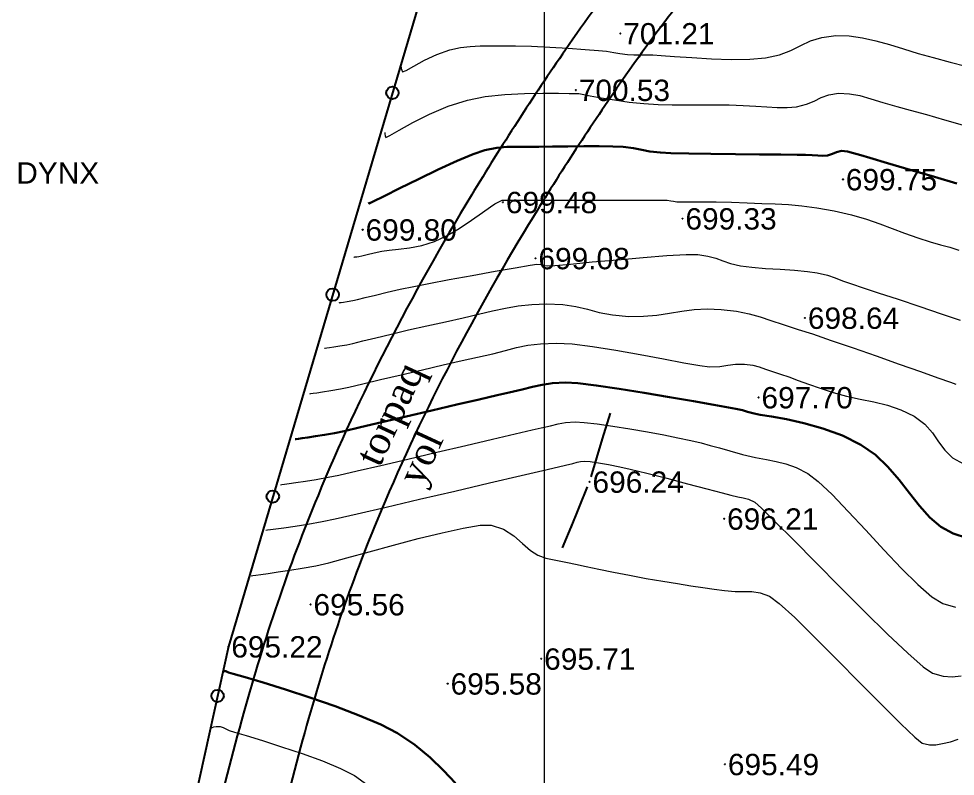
# Model space of a CAD drawing. Header units: feet. Extents: x 3381 to 1374491, y 675186 to 8751562.
# Drawn here: x 686538.7 to 686582.54, y 4376204.4 to 4376239.87 of the extents above; entities that cross this region are included whole.
import ezdxf

# ---------------------------------------------------------------- set-up
doc = ezdxf.new("R2010")
doc.units = ezdxf.units.FT
doc.header["$MEASUREMENT"] = 0
doc.header["$PDMODE"] = 34
doc.header["$PDSIZE"] = 0.01
doc.linetypes.add('ACAD_ISO03W100', pattern=[30, 12, -18])
doc.layers.get('0').update_dxf_attribs({"linetype": 'CONTINUOUS'})
for name, color, linetype in [('0_Point_Height', 2, 'CONTINUOUS'), ('0_Point_Point', 7, 'CONTINUOUS'), ('Lep-Stolb', 7, 'CONTINUOUS'), ('Yazilar', 7, 'CONTINUOUS')]:
    doc.layers.add(name, color=color, linetype=linetype)
for name, color, linetype, lineweight in [('ANA HORIZONTAL', 24, 'CONTINUOUS', 30), ('HORIZANTAL', 24, 'CONTINUOUS', 13), ('km setka', 170, 'CONTINUOUS', 15), ('kontur', 5, 'CONTINUOUS', 0)]:
    doc.layers.add(name, color=color, linetype=linetype, lineweight=lineweight)
doc.styles.get("Standard").update_dxf_attribs({"font": 'arial.ttf', "height": 2.5})

msp = doc.modelspace()

# ---------------------------------------------------------------- linework, layer by layer
at = {"linetype": 'Continuous'}
for p, q in [((686557.755, 4376241.664, 701.692), (686548.519, 4376210.474, 695.222)), ((686548.519, 4376210.474, 695.222), (686544.518, 4376192.243, 691.756))]:
    msp.add_line(p, q, dxfattribs=at)
for centre in [(686556.196, 4376236.4, 700.6), (686553.398, 4376226.953, 698.64), (686550.598, 4376217.497, 696.679), (686548.012, 4376208.164, 694.783)]:
    msp.add_circle(centre, 0.291, dxfattribs=at)
for points, knots in [([(686618.617, 4376329.549), (686614.677, 4376325.786), (686614.149, 4376325.735), (686612.56, 4376325.576), (686611.496, 4376325.459), (686608.545, 4376325.052), (686606.668, 4376324.698), (686603.89, 4376323.82), (686602.938, 4376323.449), (686601.448, 4376322.712), (686600.888, 4376322.395), (686599.727, 4376321.64), (686599.14, 4376321.193), (686598.024, 4376320.244), (686597.495, 4376319.74), (686596.253, 4376318.469), (686595.563, 4376317.682), (686594.452, 4376316.364), (686594.018, 4376315.834), (686593.161, 4376314.788), (686592.737, 4376314.267), (686591.47, 4376312.712), (686590.638, 4376311.684), (686588.158, 4376308.616), (686586.531, 4376306.593), (686583.622, 4376302.998), (686582.346, 4376301.428), (686580.31, 4376298.949), (686579.568, 4376298.051), (686578.136, 4376296.33), (686577.447, 4376295.507), (686576.218, 4376294.053), (686575.684, 4376293.424), (686574.315, 4376291.823), (686573.442, 4376290.818), (686572.01, 4376288.876), (686571.423, 4376287.966), (686570.658, 4376286.313), (686570.409, 4376285.609), (686570.175, 4376284.487), (686570.121, 4376284.094), (686570.073, 4376283.3), (686570.078, 4376282.904), (686570.198, 4376281.304), (686570.513, 4376280.131), (686571.225, 4376278.287), (686571.562, 4376277.58), (686572.287, 4376276.244), (686572.679, 4376275.612), (686573.966, 4376273.69), (686574.914, 4376272.496), (686576.378, 4376270.562), (686576.929, 4376269.812), (686577.93, 4376268.28), (686578.377, 4376267.503), (686579.047, 4376266.033), (686579.289, 4376265.346), (686579.634, 4376263.91), (686579.739, 4376263.169), (686579.817, 4376261.572), (686579.77, 4376260.718), (686579.506, 4376259.038), (686579.29, 4376258.207), (686578.494, 4376255.973), (686577.763, 4376254.62), (686576.29, 4376252.473), (686575.636, 4376251.645), (686574.245, 4376250.037), (686573.506, 4376249.254), (686572.005, 4376247.702), (686571.243, 4376246.933), (686569.921, 4376245.549), (686569.356, 4376244.941), (686568.261, 4376243.688), (686567.733, 4376243.049), (686566.193, 4376241.102), (686565.228, 4376239.765), (686563.529, 4376237.301), (686562.781, 4376236.18), (686561.312, 4376233.911), (686560.593, 4376232.765), (686558.492, 4376229.291), (686557.166, 4376226.927), (686554.77, 4376222.238), (686553.691, 4376219.917), (686552.027, 4376215.893), (686551.39, 4376214.209), (686550.232, 4376210.803), (686549.71, 4376209.086), (686548.697, 4376205.458), (686548.214, 4376203.545), (686547.431, 4376200.253), (686547.116, 4376198.876), (686546.502, 4376196.111), (686546.207, 4376194.723), (686545.783, 4376192.55), (686545.637, 4376191.775), (686545.398, 4376190.375), (686545.303, 4376189.756), (686545.063, 4376187.792), (686544.987, 4376186.448), (686544.99, 4376183.432), (686545.111, 4376181.76), (686545.551, 4376178.468), (686545.868, 4376176.849), (686546.508, 4376174.133), (686546.801, 4376173.025), (686547.366, 4376171.027), (686547.632, 4376170.134), (686548.125, 4376168.52), (686548.351, 4376167.79), (686548.847, 4376166.316), (686549.116, 4376165.576), (686549.572, 4376164.485), (686549.728, 4376164.132), (686550.231, 4376163.078), (686550.592, 4376162.417), (686551.273, 4376161.147), (686551.593, 4376160.538), (686551.991, 4376159.636), (686552.112, 4376159.332), (686552.299, 4376158.778), (686552.37, 4376158.531), (686552.493, 4376158.007), (686552.545, 4376157.734), (686552.679, 4376156.898), (686552.741, 4376156.307), (686550.557, 4376151.893)], [0, 0, 0, 0, 1.504182, 1.504182, 4.512547, 4.512547, 9.897023, 9.897023, 12.795834, 12.795834, 14.604059, 14.604059, 16.662244, 16.662244, 18.72043, 18.72043, 21.69221, 21.69221, 23.690537, 23.690537, 25.688865, 25.688865, 29.68552, 29.68552, 37.678831, 37.678831, 43.858623, 43.858623, 47.338723, 47.338723, 50.479181, 50.479181, 52.843093, 52.843093, 56.452422, 56.452422, 59.343353, 59.343353, 61.301717, 61.301717, 62.310714, 62.310714, 63.319712, 63.319712, 66.426739, 66.426739, 68.50177, 68.50177, 70.576802, 70.576802, 75.092259, 75.092259, 77.984383, 77.984383, 80.876507, 80.876507, 83.368148, 83.368148, 85.859789, 85.859789, 88.693846, 88.693846, 91.527902, 91.527902, 96.504404, 96.504404, 99.813748, 99.813748, 103.123092, 103.123092, 106.359907, 106.359907, 108.778682, 108.778682, 111.197456, 111.197456, 116.035005, 116.035005, 120.025858, 120.025858, 124.016711, 124.016711, 131.998417, 131.998417, 139.538843, 139.538843, 144.840516, 144.840516, 150.142189, 150.142189, 155.992549, 155.992549, 160.212599, 160.212599, 164.43265, 164.43265, 166.77754, 166.77754, 168.584028, 168.584028, 172.423705, 172.423705, 177.221179, 177.221179, 182.018653, 182.018653, 185.384546, 185.384546, 188.140377, 188.140377, 190.397291, 190.397291, 192.654204, 192.654204, 193.73589, 193.73589, 195.899262, 195.899262, 198.062634, 198.062634, 199.190084, 199.190084, 200.13488, 200.13488, 201.079676, 201.079676, 202.923933, 202.923933, 202.923933, 202.923933]), ([(686622.52, 4376323.079), (686614.958, 4376322.799), (686614.429, 4376322.748), (686612.851, 4376322.59), (686611.814, 4376322.475), (686609.013, 4376322.087), (686607.305, 4376321.756), (686604.888, 4376320.988), (686604.08, 4376320.669), (686602.831, 4376320.047), (686602.362, 4376319.779), (686601.213, 4376319.021), (686600.543, 4376318.475), (686599.232, 4376317.251), (686598.595, 4376316.575), (686597.331, 4376315.14), (686596.705, 4376314.38), (686594.558, 4376311.759), (686593.079, 4376309.934), (686590.152, 4376306.308), (686588.702, 4376304.508), (686584.315, 4376299.085), (686581.339, 4376295.443), (686577.62, 4376291.07), (686577.135, 4376290.508), (686576.194, 4376289.398), (686575.738, 4376288.848), (686574.75, 4376287.56), (686574.253, 4376286.824), (686573.566, 4376285.505), (686573.339, 4376284.919), (686573.151, 4376284.079), (686573.112, 4376283.819), (686573.076, 4376283.29), (686573.078, 4376283.014), (686573.162, 4376281.905), (686573.392, 4376281.002), (686573.944, 4376279.576), (686574.188, 4376279.047), (686574.726, 4376278.027), (686575.02, 4376277.532), (686576.104, 4376275.852), (686576.996, 4376274.706), (686578.514, 4376272.715), (686579.127, 4376271.899), (686580.297, 4376270.163), (686580.852, 4376269.245), (686581.599, 4376267.691), (686581.845, 4376267.096), (686582.255, 4376265.861), (686582.417, 4376265.23), (686582.774, 4376263.316), (686582.843, 4376262.011), (686582.672, 4376259.61), (686582.471, 4376258.515), (686581.869, 4376256.404), (686581.468, 4376255.385), (686580.514, 4376253.446), (686579.963, 4376252.525), (686578.582, 4376250.51), (686577.719, 4376249.445), (686575.934, 4376247.439), (686575.013, 4376246.494), (686573.347, 4376244.787), (686572.598, 4376244.021), (686571.421, 4376242.746), (686570.976, 4376242.242), (686570.104, 4376241.207), (686569.678, 4376240.678), (686568.424, 4376239.062), (686567.619, 4376237.945), (686566.092, 4376235.736), (686565.365, 4376234.649), (686563.944, 4376232.46), (686563.249, 4376231.355), (686561.22, 4376228.012), (686559.94, 4376225.744), (686557.563, 4376221.128), (686556.466, 4376218.781), (686554.812, 4376214.778), (686554.196, 4376213.144), (686553.073, 4376209.836), (686552.565, 4376208.159), (686551.567, 4376204.577), (686551.087, 4376202.667), (686550.316, 4376199.414), (686550.01, 4376198.074), (686549.419, 4376195.401), (686549.135, 4376194.066), (686548.72, 4376191.94), (686548.571, 4376191.145), (686548.338, 4376189.757), (686548.249, 4376189.16), (686548.112, 4376187.966), (686548.062, 4376187.366), (686547.967, 4376185.557), (686547.976, 4376184.342), (686548.166, 4376181.209), (686548.446, 4376179.3), (686549.236, 4376175.493), (686549.743, 4376173.594), (686550.489, 4376171.053), (686550.683, 4376170.412), (686551.076, 4376169.134), (686551.274, 4376168.505), (686551.668, 4376167.343), (686551.863, 4376166.807), (686552.215, 4376165.933), (686552.363, 4376165.588), (686552.645, 4376164.981), (686552.776, 4376164.715), (686553.056, 4376164.171), (686553.203, 4376163.896), (686553.654, 4376163.055), (686553.969, 4376162.476), (686554.494, 4376161.404), (686554.711, 4376160.924), (686555.031, 4376160.081), (686555.148, 4376159.728), (686555.345, 4376159.009), (686555.423, 4376158.652), (686555.618, 4376157.594), (686555.695, 4376156.905), (686555.773, 4376156.163), (686555.781, 4376156.082), (686557.516, 4376151.77)], [0, 0, 0, 0, 1.519576, 1.519576, 4.558728, 4.558728, 9.930594, 9.930594, 12.837598, 12.837598, 14.698947, 14.698947, 17.596272, 17.596272, 20.493598, 20.493598, 23.430765, 23.430765, 30.540606, 30.540606, 37.650448, 37.650448, 51.870131, 51.870131, 53.943342, 53.943342, 56.016553, 56.016553, 58.839775, 58.839775, 61.186701, 61.186701, 62.257023, 62.257023, 63.327345, 63.327345, 66.426341, 66.426341, 68.26825, 68.26825, 70.110159, 70.110159, 74.62153, 74.62153, 77.595, 77.595, 80.568471, 80.568471, 82.304355, 82.304355, 84.04024, 84.04024, 87.512009, 87.512009, 90.504027, 90.504027, 93.496045, 93.496045, 96.488063, 96.488063, 100.372173, 100.372173, 104.256283, 104.256283, 107.517701, 107.517701, 109.618427, 109.618427, 111.719153, 111.719153, 115.920605, 115.920605, 119.858792, 119.858792, 123.796978, 123.796978, 131.673352, 131.673352, 139.553481, 139.553481, 144.894421, 144.894421, 150.235361, 150.235361, 156.190392, 156.190392, 160.321983, 160.321983, 164.453574, 164.453574, 166.899961, 166.899961, 168.797126, 168.797126, 170.694291, 170.694291, 174.488621, 174.488621, 180.488906, 180.488906, 186.48919, 186.48919, 188.508696, 188.508696, 190.528201, 190.528201, 192.322947, 192.322947, 193.52533, 193.52533, 194.478712, 194.478712, 195.432094, 195.432094, 197.338858, 197.338858, 198.784376, 198.784376, 199.759029, 199.759029, 200.733681, 200.733681, 202.682985, 202.682985, 202.923933, 202.923933, 202.923933, 202.923933])]:
    msp.add_open_spline(points, degree=3, knots=knots, dxfattribs=at)
at = {"layer": '0_Point_Point'}
for p in [(686566.866, 4376239.18, 701.214), (686564.784, 4376236.532, 700.534), (686577.285, 4376232.349, 699.754), (686561.372, 4376231.279, 699.481), (686569.776, 4376230.513, 699.328), (686554.804, 4376229.994, 699.802), (686562.896, 4376228.654, 699.076), (686575.509, 4376225.863, 698.637), (686573.337, 4376222.139, 697.697), (686565.427, 4376218.188, 696.239), (686571.725, 4376216.459, 696.212), (686552.366, 4376212.446, 695.562), (686548.519, 4376210.474, 695.222), (686563.163, 4376209.902, 695.714), (686558.783, 4376208.738, 695.582), (686571.764, 4376204.964, 695.487)]:
    msp.add_point(p, dxfattribs=at)
at = {"layer": 'ANA HORIZONTAL', "color": 16, "lineweight": 30}
for points, elevation in [([(686555.099, 4376231.285), (686555.1, 4376231.277), (686555.107, 4376231.241), (686555.113, 4376231.217), (686555.302, 4376231.313), (686555.809, 4376231.569), (686556.543, 4376231.936), (686557.417, 4376232.365), (686558.341, 4376232.807), (686559.225, 4376233.212), (686559.982, 4376233.532), (686560.523, 4376233.717), (686561.09, 4376233.833), (686561.553, 4376233.877), (686561.986, 4376233.878), (686562.461, 4376233.866), (686563.053, 4376233.868), (686563.682, 4376233.884), (686564.402, 4376233.896), (686565.153, 4376233.902), (686565.876, 4376233.901), (686566.51, 4376233.89), (686566.994, 4376233.867), (686567.486, 4376233.81), (686567.867, 4376233.736), (686568.247, 4376233.662), (686568.739, 4376233.601), (686569.235, 4376233.579), (686570.064, 4376233.56), (686571.108, 4376233.543), (686572.253, 4376233.53), (686573.383, 4376233.519), (686574.383, 4376233.511), (686575.137, 4376233.505), (686575.529, 4376233.5), (686575.845, 4376233.486), (686576.112, 4376233.467), (686576.347, 4376233.457), (686576.569, 4376233.472), (686576.804, 4376233.541), (686576.986, 4376233.629), (686577.218, 4376233.679), (686577.493, 4376233.654), (686577.773, 4376233.577), (686578.118, 4376233.475), (686578.543, 4376233.354), (686579.371, 4376233.113), (686580.435, 4376232.8), (686581.571, 4376232.464), (686582.614, 4376232.152)], 700), ([(686551.645, 4376220.183), (686551.695, 4376220.191), (686551.801, 4376220.206), (686551.974, 4376220.23), (686552.234, 4376220.265), (686552.602, 4376220.318), (686553.018, 4376220.384), (686553.48, 4376220.467), (686553.936, 4376220.565), (686554.705, 4376220.742), (686555.704, 4376220.976), (686556.844, 4376221.245), (686558.04, 4376221.527), (686559.207, 4376221.802), (686560.258, 4376222.048), (686561.106, 4376222.244), (686561.667, 4376222.367), (686562.275, 4376222.506), (686562.76, 4376222.633), (686563.203, 4376222.736), (686563.689, 4376222.809), (686564.302, 4376222.84), (686564.871, 4376222.804), (686565.736, 4376222.699), (686566.803, 4376222.544), (686567.98, 4376222.357), (686569.174, 4376222.157), (686570.293, 4376221.964), (686571.243, 4376221.795), (686571.932, 4376221.669), (686572.268, 4376221.605), (686572.576, 4376221.537), (686572.819, 4376221.471), (686573.123, 4376221.386), (686573.417, 4376221.331), (686573.94, 4376221.247), (686574.638, 4376221.121), (686575.46, 4376220.938), (686576.35, 4376220.686), (686577.257, 4376220.352), (686578.127, 4376219.921), (686578.803, 4376219.445), (686579.389, 4376218.885), (686579.911, 4376218.278), (686580.394, 4376217.657), (686580.864, 4376217.06), (686581.347, 4376216.522), (686581.867, 4376216.078), (686582.451, 4376215.764), (686583.117, 4376215.556)], 697.5), ([(686548.262, 4376209.307), (686548.269, 4376209.308), (686548.293, 4376209.312), (686548.344, 4376209.321), (686548.399, 4376209.325), (686548.464, 4376209.298), (686548.529, 4376209.265), (686548.742, 4376209.204), (686549.31, 4376209.037), (686550.152, 4376208.784), (686551.187, 4376208.461), (686552.336, 4376208.086), (686553.516, 4376207.677), (686554.647, 4376207.252), (686555.649, 4376206.827), (686556.441, 4376206.421), (686557.244, 4376205.876), (686557.96, 4376205.277), (686558.594, 4376204.664), (686559.15, 4376204.079)], 695)]:
    msp.add_lwpolyline(points, dxfattribs=dict(at, elevation=elevation))
at = {"layer": 'HORIZANTAL', "color": 16, "linetype": 'Continuous', "lineweight": 20}
for points, elevation in [([(686556.588, 4376237.806), (686556.593, 4376237.773), (686556.596, 4376237.686), (686556.604, 4376237.534), (686556.674, 4376237.391), (686556.845, 4376237.453), (686557.201, 4376237.654), (686557.693, 4376237.927), (686558.271, 4376238.203), (686558.887, 4376238.414), (686559.378, 4376238.518), (686559.838, 4376238.577), (686560.297, 4376238.603), (686560.783, 4376238.607), (686561.326, 4376238.602), (686561.955, 4376238.597), (686562.713, 4376238.582), (686563.566, 4376238.543), (686564.429, 4376238.49), (686565.215, 4376238.433), (686565.837, 4376238.382), (686566.211, 4376238.347), (686566.564, 4376238.296), (686566.843, 4376238.242), (686567.196, 4376238.197), (686567.494, 4376238.18), (686567.76, 4376238.178), (686568.044, 4376238.181), (686568.393, 4376238.179), (686568.774, 4376238.156), (686569.408, 4376238.108), (686570.219, 4376238.051), (686571.127, 4376237.999), (686572.056, 4376237.969), (686572.926, 4376237.975), (686573.661, 4376238.035), (686574.321, 4376238.181), (686574.849, 4376238.386), (686575.31, 4376238.614), (686575.771, 4376238.83), (686576.294, 4376238.997), (686576.946, 4376239.082), (686577.575, 4376239.068), (686578.202, 4376238.982), (686578.832, 4376238.841), (686579.471, 4376238.661), (686580.125, 4376238.458), (686580.8, 4376238.249), (686581.503, 4376238.051), (686582.308, 4376237.842), (686583.045, 4376237.65)], 701), ([(686555.844, 4376234.546), (686555.846, 4376234.53), (686555.849, 4376234.48), (686555.859, 4376234.388), (686555.894, 4376234.304), (686556.068, 4376234.396), (686556.507, 4376234.651), (686557.15, 4376235.009), (686557.937, 4376235.405), (686558.809, 4376235.778), (686559.705, 4376236.065), (686560.535, 4376236.222), (686561.452, 4376236.319), (686562.38, 4376236.369), (686563.242, 4376236.385), (686563.963, 4376236.381), (686564.465, 4376236.369), (686564.674, 4376236.363), (686564.799, 4376236.366), (686564.924, 4376236.363), (686565.084, 4376236.334), (686565.449, 4376236.265), (686565.968, 4376236.171), (686566.593, 4376236.068), (686567.276, 4376235.972), (686567.967, 4376235.899), (686568.638, 4376235.858), (686569.295, 4376235.84), (686569.949, 4376235.838), (686570.605, 4376235.843), (686571.273, 4376235.846), (686571.961, 4376235.84), (686572.619, 4376235.814), (686573.202, 4376235.776), (686573.728, 4376235.738), (686574.211, 4376235.713), (686574.668, 4376235.713), (686575.115, 4376235.753), (686575.578, 4376235.863), (686575.939, 4376236.018), (686576.266, 4376236.18), (686576.624, 4376236.313), (686577.082, 4376236.381), (686577.59, 4376236.361), (686578.078, 4376236.27), (686578.586, 4376236.127), (686579.15, 4376235.951), (686579.81, 4376235.763), (686580.427, 4376235.596), (686581.196, 4376235.382), (686582.036, 4376235.141), (686582.867, 4376234.897)], 700.5), ([(686554.389, 4376228.707), (686554.403, 4376228.709), (686554.444, 4376228.715), (686554.523, 4376228.727), (686554.63, 4376228.744), (686554.763, 4376228.776), (686555.016, 4376228.838), (686555.345, 4376228.915), (686555.704, 4376228.994), (686556.047, 4376229.04), (686556.486, 4376229.079), (686557, 4376229.139), (686557.568, 4376229.249), (686558.17, 4376229.437), (686558.721, 4376229.699), (686559.318, 4376230.051), (686559.901, 4376230.437), (686560.412, 4376230.796), (686560.792, 4376231.071), (686560.983, 4376231.203), (686561.215, 4376231.316), (686561.341, 4376231.369), (686561.433, 4376231.374), (686561.756, 4376231.375), (686562.602, 4376231.376), (686563.8, 4376231.377), (686565.178, 4376231.379), (686566.565, 4376231.379), (686567.789, 4376231.378), (686568.679, 4376231.376), (686569.064, 4376231.372), (686569.224, 4376231.351), (686569.35, 4376231.325), (686569.51, 4376231.304), (686569.722, 4376231.3), (686570.129, 4376231.301), (686570.686, 4376231.302), (686571.348, 4376231.299), (686572.07, 4376231.284), (686572.808, 4376231.255), (686573.494, 4376231.224), (686574.12, 4376231.202), (686574.729, 4376231.171), (686575.364, 4376231.117), (686576.067, 4376231.024), (686576.881, 4376230.874), (686577.693, 4376230.684), (686578.388, 4376230.481), (686579.005, 4376230.267), (686579.584, 4376230.049), (686580.165, 4376229.828), (686580.786, 4376229.609), (686581.373, 4376229.426), (686581.857, 4376229.29), (686582.285, 4376229.171), (686582.708, 4376229.039)], 699.5), ([(686553.703, 4376226.576), (686553.733, 4376226.581), (686553.797, 4376226.59), (686553.908, 4376226.605), (686554.083, 4376226.63), (686554.343, 4376226.675), (686554.563, 4376226.725), (686554.924, 4376226.813), (686555.397, 4376226.928), (686555.952, 4376227.061), (686556.561, 4376227.201), (686557.195, 4376227.337), (686557.903, 4376227.477), (686558.856, 4376227.657), (686559.929, 4376227.854), (686560.999, 4376228.047), (686561.944, 4376228.213), (686562.64, 4376228.329), (686562.964, 4376228.374), (686563.145, 4376228.357), (686563.289, 4376228.32), (686563.471, 4376228.295), (686563.801, 4376228.319), (686564.537, 4376228.386), (686565.554, 4376228.482), (686566.727, 4376228.589), (686567.933, 4376228.694), (686569.045, 4376228.779), (686569.94, 4376228.829), (686570.492, 4376228.829), (686570.961, 4376228.759), (686571.328, 4376228.656), (686571.661, 4376228.535), (686572.028, 4376228.414), (686572.497, 4376228.306), (686573.025, 4376228.237), (686573.663, 4376228.183), (686574.35, 4376228.137), (686575.024, 4376228.091), (686575.624, 4376228.038), (686576.086, 4376227.971), (686576.555, 4376227.857), (686576.914, 4376227.738), (686577.27, 4376227.602), (686577.729, 4376227.439), (686578.183, 4376227.289), (686578.93, 4376227.042), (686579.866, 4376226.733), (686580.887, 4376226.393), (686581.889, 4376226.058), (686582.767, 4376225.762)], 699), ([(686553.017, 4376224.445), (686553.052, 4376224.45), (686553.129, 4376224.461), (686553.256, 4376224.479), (686553.451, 4376224.506), (686553.732, 4376224.548), (686554.055, 4376224.606), (686554.347, 4376224.671), (686554.812, 4376224.783), (686555.419, 4376224.932), (686556.14, 4376225.107), (686556.944, 4376225.297), (686557.802, 4376225.491), (686558.686, 4376225.68), (686559.509, 4376225.86), (686560.228, 4376226.031), (686560.876, 4376226.186), (686561.485, 4376226.32), (686562.089, 4376226.426), (686562.72, 4376226.498), (686563.41, 4376226.529), (686564.167, 4376226.497), (686564.783, 4376226.399), (686565.329, 4376226.264), (686565.876, 4376226.122), (686566.494, 4376226.002), (686567.257, 4376225.933), (686567.951, 4376225.938), (686568.58, 4376225.995), (686569.168, 4376226.08), (686569.738, 4376226.173), (686570.315, 4376226.249), (686570.922, 4376226.286), (686571.584, 4376226.262), (686572.306, 4376226.175), (686572.89, 4376226.06), (686573.404, 4376225.917), (686573.914, 4376225.746), (686574.488, 4376225.547), (686575.192, 4376225.321), (686575.855, 4376225.109), (686576.736, 4376224.812), (686577.759, 4376224.46), (686578.846, 4376224.08), (686579.922, 4376223.701), (686580.91, 4376223.351), (686581.732, 4376223.059), (686582.313, 4376222.853), (686582.574, 4376222.762)], 698.5), ([(686552.331, 4376222.314), (686552.38, 4376222.322), (686552.486, 4376222.337), (686552.662, 4376222.361), (686552.931, 4376222.398), (686553.321, 4376222.457), (686553.768, 4376222.536), (686554.158, 4376222.622), (686554.808, 4376222.773), (686555.645, 4376222.972), (686556.6, 4376223.2), (686557.601, 4376223.438), (686558.578, 4376223.667), (686559.46, 4376223.868), (686560.176, 4376224.023), (686560.9, 4376224.187), (686561.489, 4376224.339), (686562.012, 4376224.472), (686562.535, 4376224.579), (686563.128, 4376224.652), (686563.856, 4376224.685), (686564.605, 4376224.644), (686565.568, 4376224.523), (686566.659, 4376224.348), (686567.792, 4376224.146), (686568.883, 4376223.941), (686569.845, 4376223.759), (686570.594, 4376223.628), (686571.043, 4376223.571), (686571.516, 4376223.586), (686571.899, 4376223.643), (686572.263, 4376223.695), (686572.675, 4376223.695), (686573.063, 4376223.642), (686573.362, 4376223.565), (686573.658, 4376223.464), (686574.037, 4376223.34), (686574.364, 4376223.233), (686574.748, 4376223.097), (686575.186, 4376222.938), (686575.679, 4376222.761), (686576.225, 4376222.571), (686576.822, 4376222.374), (686577.452, 4376222.202), (686578.092, 4376222.065), (686578.734, 4376221.932), (686579.372, 4376221.774), (686580, 4376221.562), (686580.612, 4376221.265), (686581.116, 4376220.891), (686581.475, 4376220.481), (686581.762, 4376220.063), (686582.052, 4376219.665), (686582.418, 4376219.312), (686582.934, 4376219.033)], 698), ([(686550.959, 4376218.052), (686551.019, 4376218.061), (686551.148, 4376218.08), (686551.36, 4376218.109), (686551.676, 4376218.152), (686552.124, 4376218.216), (686552.63, 4376218.296), (686553.193, 4376218.398), (686553.692, 4376218.505), (686554.54, 4376218.697), (686555.647, 4376218.954), (686556.924, 4376219.252), (686558.281, 4376219.571), (686559.63, 4376219.888), (686560.882, 4376220.183), (686561.946, 4376220.432), (686562.735, 4376220.615), (686563.158, 4376220.71), (686563.603, 4376220.814), (686563.951, 4376220.904), (686564.3, 4376220.968), (686564.748, 4376220.996), (686565.166, 4376220.972), (686565.773, 4376220.9), (686566.51, 4376220.794), (686567.316, 4376220.663), (686568.133, 4376220.522), (686568.899, 4376220.38), (686569.555, 4376220.25), (686570.158, 4376220.122), (686570.645, 4376220.007), (686571.075, 4376219.895), (686571.503, 4376219.776), (686571.986, 4376219.639), (686572.58, 4376219.473), (686573.188, 4376219.327), (686573.704, 4376219.231), (686574.166, 4376219.146), (686574.616, 4376219.035), (686575.094, 4376218.858), (686575.641, 4376218.577), (686576.13, 4376218.203), (686576.773, 4376217.588), (686577.527, 4376216.802), (686578.349, 4376215.917), (686579.196, 4376215.005), (686580.024, 4376214.135), (686580.791, 4376213.379), (686581.453, 4376212.809), (686581.968, 4376212.495), (686582.558, 4376212.318)], 697), ([(686550.272, 4376215.921), (686550.344, 4376215.932), (686550.496, 4376215.954), (686550.745, 4376215.988), (686551.117, 4376216.039), (686551.645, 4376216.114), (686552.242, 4376216.209), (686552.905, 4376216.328), (686553.509, 4376216.458), (686554.549, 4376216.693), (686555.908, 4376217.006), (686557.471, 4376217.37), (686559.122, 4376217.756), (686560.745, 4376218.137), (686562.225, 4376218.485), (686563.446, 4376218.772), (686564.293, 4376218.971), (686564.649, 4376219.053), (686564.843, 4376219.1), (686564.998, 4376219.135), (686565.194, 4376219.151), (686565.452, 4376219.133), (686565.837, 4376219.08), (686566.313, 4376218.999), (686566.843, 4376218.896), (686567.332, 4376218.782), (686568.102, 4376218.59), (686569.034, 4376218.351), (686570.012, 4376218.097), (686570.916, 4376217.859), (686571.631, 4376217.67), (686572.037, 4376217.561), (686572.362, 4376217.487), (686572.621, 4376217.44), (686572.868, 4376217.372), (686573.156, 4376217.233), (686573.471, 4376216.957), (686574.104, 4376216.336), (686574.979, 4376215.457), (686576.019, 4376214.404), (686577.15, 4376213.262), (686578.294, 4376212.119), (686579.375, 4376211.058), (686580.318, 4376210.165), (686581.047, 4376209.526), (686581.484, 4376209.227), (686581.971, 4376209.088), (686582.398, 4376209.059), (686582.814, 4376209.108)], 696.5), ([(686549.586, 4376213.79), (686549.655, 4376213.801), (686549.799, 4376213.822), (686550.032, 4376213.854), (686550.374, 4376213.901), (686550.853, 4376213.967), (686551.387, 4376214.046), (686551.976, 4376214.142), (686552.618, 4376214.259), (686553.216, 4376214.398), (686554.07, 4376214.624), (686555.103, 4376214.907), (686556.24, 4376215.218), (686557.404, 4376215.528), (686558.52, 4376215.806), (686559.511, 4376216.024), (686560.302, 4376216.152), (686560.816, 4376216.161), (686561.393, 4376215.968), (686561.877, 4376215.657), (686562.292, 4376215.301), (686562.662, 4376214.974), (686563.01, 4376214.751), (686563.382, 4376214.614), (686563.686, 4376214.543), (686563.999, 4376214.492), (686564.396, 4376214.416), (686564.771, 4376214.333), (686565.267, 4376214.226), (686565.863, 4376214.099), (686566.544, 4376213.96), (686567.289, 4376213.815), (686568.08, 4376213.668), (686568.847, 4376213.534), (686569.538, 4376213.421), (686570.162, 4376213.324), (686570.73, 4376213.24), (686571.252, 4376213.166), (686571.736, 4376213.098), (686572.239, 4376213.056), (686572.653, 4376213.058), (686573.028, 4376213.053), (686573.412, 4376212.993), (686573.854, 4376212.829), (686574.297, 4376212.497), (686575.026, 4376211.827), (686575.956, 4376210.918), (686577.003, 4376209.867), (686578.081, 4376208.774), (686579.105, 4376207.738), (686579.99, 4376206.857), (686580.65, 4376206.231), (686581.001, 4376205.958), (686581.338, 4376205.871), (686581.634, 4376205.873), (686581.941, 4376205.93), (686582.316, 4376206.009), (686582.673, 4376206.133)], 696), ([(686547.685, 4376206.677), (686547.706, 4376206.68), (686547.751, 4376206.691), (686547.83, 4376206.712), (686547.952, 4376206.737), (686548.13, 4376206.737), (686548.281, 4376206.691), (686548.4, 4376206.621), (686548.553, 4376206.542), (686548.8, 4376206.465), (686549.345, 4376206.302), (686550.109, 4376206.069), (686551.012, 4376205.784), (686551.974, 4376205.461), (686552.918, 4376205.117), (686553.762, 4376204.768), (686554.429, 4376204.43), (686555.051, 4376203.986)], 694.5)]:
    msp.add_lwpolyline(points, dxfattribs=dict(at, elevation=elevation))
at = {"layer": 'km setka', "flags": 128}
msp.add_lwpolyline([(686563.306, 4376427.956), (686563.306, 4375972.172)], dxfattribs=at)
at = {"layer": 'Lep-Stolb', "color": 1}
for p, q in [((686566.037, 4376220.194, 690.341), (686566.404, 4376221.403, 690.341)), ((686565.499, 4376218.427, 690.341), (686566.037, 4376220.194, 690.341)), ((686564.541, 4376216.017, 690.341), (686565.332, 4376217.957, 690.341)), ((686564.163, 4376215.091, 690.341), (686564.636, 4376216.248, 690.341))]:
    msp.add_line(p, q, dxfattribs=at)

# ---------------------------------------------------------------- texts
at = {"layer": '0_Point_Height', "color": 0}
for s, p in [('701.21', (686567.002, 4376238.666, 701.214)), ('700.53', (686564.92, 4376236.018, 700.534)), ('699.75', (686577.421, 4376231.835, 699.754)), ('699.48', (686561.508, 4376230.765, 699.481)), ('699.33', (686569.912, 4376229.999, 699.328)), ('699.80', (686554.94, 4376229.48, 699.802)), ('699.08', (686563.032, 4376228.14, 699.076)), ('698.64', (686575.645, 4376225.349, 698.637)), ('697.70', (686573.473, 4376221.625, 697.697)), ('696.24', (686565.563, 4376217.674, 696.239)), ('696.21', (686571.861, 4376215.945, 696.212)), ('695.56', (686552.502, 4376211.932, 695.562)), ('695.22', (686548.655, 4376209.96, 695.222)), ('695.71', (686563.299, 4376209.388, 695.714)), ('695.58', (686558.919, 4376208.224, 695.582)), ('695.49', (686571.9, 4376204.45, 695.487))]:
    msp.add_text(s, height=1, dxfattribs=at).set_placement(p)
at = {"layer": 'kontur', "color": 0, "linetype": 'ACAD_ISO03W100', "lineweight": 0, "ltscale": 0.35, "insert": (686538.589, 4376233.15), "char_height": 1, "attachment_point": 1}
msp.add_mtext_dynamic_manual_height_columns('DYNX', width=10.61016, gutter_width=12.5, heights=[0], dxfattribs=at)
at = {"layer": 'Yazilar', "insert": (686554.416, 4376219.37), "char_height": 1.3, "width": 0.10588, "attachment_point": 1, "rotation": 65.1483}
msp.add_mtext('{\\fTimes New Roman|b0|i0|c0|p18;torpaq\\fTimes New Roman|b0|i0|c238|p18; yol}', dxfattribs=at)

doc.saveas('drawing.dxf')
